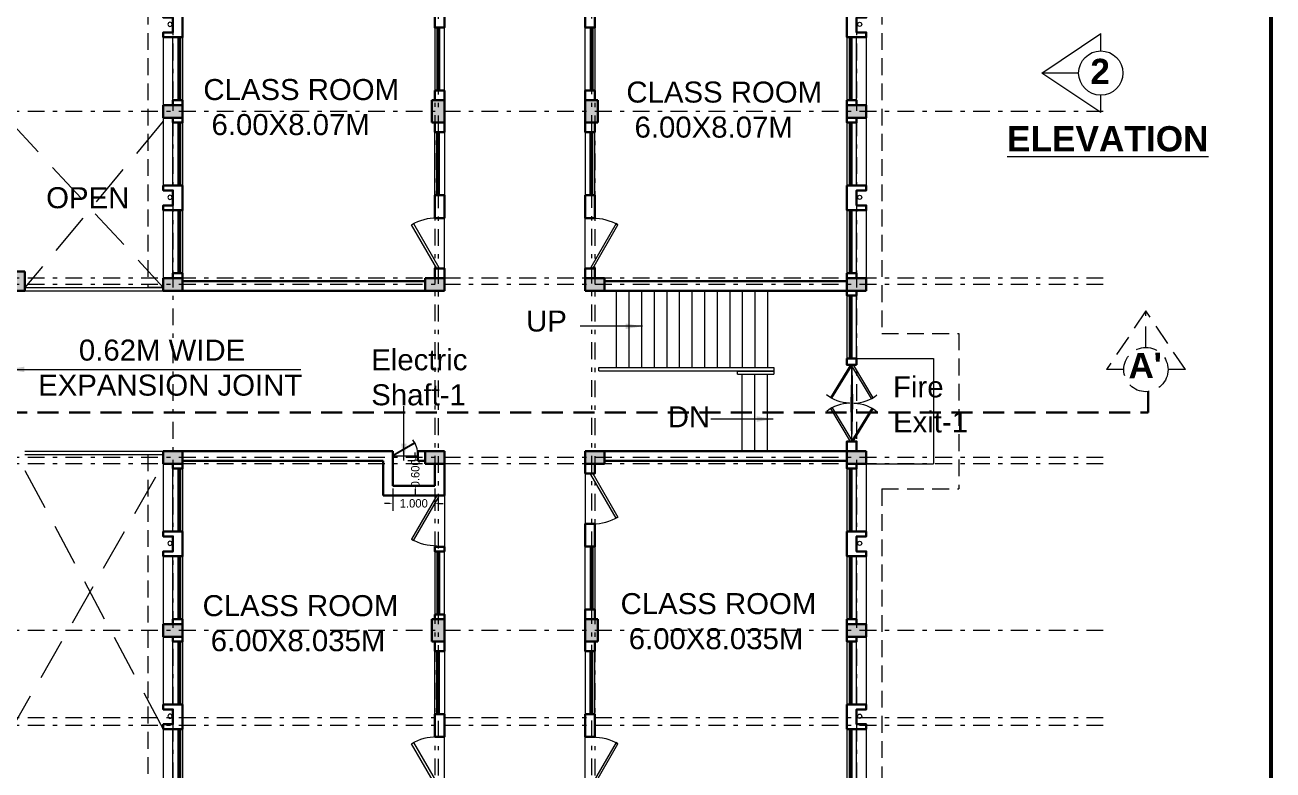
# Model space of a CAD drawing. Header units: millimetres. Extents: x 3614 to 12428, y -844 to 6844.
# Drawn here: x 5482.56 to 5512.27, y -330.17 to -312.44 of the extents above; entities that cross this region are included whole.
import ezdxf

# ---------------------------------------------------------------- set-up
doc = ezdxf.new("R2010")
doc.units = ezdxf.units.MM
doc.header["$LTSCALE"] = 40
doc.header["$MEASUREMENT"] = 0
doc.header["$PDMODE"] = 32
doc.header["$PDSIZE"] = 0.02
for name, pattern in [('DASHDOT', [1, 0.5, -0.25, 0, -0.25]), ('DASHED', [0.75, 0.5, -0.25]), ('DASHED2', [0.375, 0.25, -0.125])]:
    doc.linetypes.add(name, pattern=pattern)
doc.layers.get('0').update_dxf_attribs({"linetype": 'CONTINUOUS', "lineweight": 20})
doc.layers.get('Defpoints').update_dxf_attribs({"linetype": 'CONTINUOUS', "lineweight": 20})
for name, color, linetype, lineweight in [('CLL LEV.', 15, 'CONTINUOUS', 18), ('Column', 252, 'CONTINUOUS', 30), ('Column Hatch', 253, 'CONTINUOUS', 13), ('Dim', 220, 'CONTINUOUS', 15), ('Door', 54, 'CONTINUOUS', 18), ('Fixture', 44, 'CONTINUOUS', 15), ('GRID', 134, 'DASHDOT', 13), ('Hidden', 30, 'DASHED', 18), ('Railing', 23, 'CONTINUOUS', 18), ('RAMP', 213, 'CONTINUOUS', 15), ('Section', 72, 'DASHED2', 30), ('Stair', 1, 'CONTINUOUS', 15), ('TEXT', 7, 'CONTINUOUS', 20), ('Ventilator', 6, 'DASHED', 18), ('Wall', 7, 'CONTINUOUS', 30), ('Window', 150, 'CONTINUOUS', 15), ('Window-Wall', 7, 'CONTINUOUS', 18)]:
    doc.layers.add(name, color=color, linetype=linetype, lineweight=lineweight)
doc.styles.add('L120', font='simplex.shx', dxfattribs={"height": 1})
doc.styles.get("Standard").update_dxf_attribs({"font": 'txt.shx', "height": 0.03937})
doc.styles.add('Tabrej', font='GOTHIC.TTF')
doc.styles.add('Tabrej.', font='GOTHIC.TTF', dxfattribs={"height": 1})
doc.dimstyles.new('DIMEN', dxfattribs={"dimtxt": 0.2, "dimasz": 0.25, "dimexe": 0.18, "dimexo": 0.0625, "dimgap": 0.09, "dimtad": 0, "dimdec": 3, "dimzin": 0, "dimdsep": 46, "dimtxsty": 'Tabrej', "dimcen": 0, "dimclrd": 256, "dimclre": 256, "dimclrt": 7, "dimadec": 0, "dimazin": 0, "dimtfac": 1, "dimtdec": 3, "dimtofl": 0, "dimtmove": 0, "dimatfit": 1, "dimfxl": 0, "dimtolj": 1, "dimtzin": 0, "dimlwd": -1, "dimlwe": -1, "dimarcsym": 0})
doc.dimstyles.get("Standard").update_dxf_attribs({"dimtxt": 0.18, "dimasz": 0.18, "dimexe": 0.18, "dimexo": 0.0625, "dimgap": 0.09, "dimtad": 0, "dimtih": 1, "dimtoh": 1, "dimdec": 4, "dimzin": 0, "dimdsep": 46, "dimtxsty": 'Standard', "dimcen": 0.09, "dimadec": 0, "dimazin": 0, "dimtfac": 1, "dimtdec": 4, "dimtofl": 0, "dimtmove": 0, "dimatfit": 3, "dimfxl": 0, "dimtolj": 1, "dimtzin": 0, "dimarcsym": 0})

# ---------------------------------------------------------------- blocks, each defined once
blk = doc.blocks.new('COLUMN 546')
at = {"layer": 'Column Hatch'}
h = blk.add_hatch(color=0, dxfattribs=at)
h.dxf.hatch_style = 1
h.paths.add_polyline_path([(0, 0), (0.3, 0), (0.3, 0.46), (0, 0.46)])
at = {"layer": 'Column'}
for p, q in [((0.3, 0.46), (0, 0.46)), ((0, 0.46), (0, 0)), ((0.3, 0), (0.3, 0.46)), ((0, 0), (0.3, 0))]:
    blk.add_line(p, q, dxfattribs=at)
blk = doc.blocks.new('Door - Left Hung 36 in.')
at = {"layer": 'Door'}
blk.add_line((0.8, -1.3), (35.9, -1.3), dxfattribs=at)
blk.add_lwpolyline([(0.8, -1.3), (0, 0), (31.2, 18), (31.9, 16.7)], close=True, dxfattribs=at)
blk.add_arc((0, 0), 36, 0, 37.3101, dxfattribs=at)
blk = doc.blocks.new('VENT 2')
at = {"layer": 'Ventilator', "linetype": 'Continuous', "ltscale": 0.02}
for p, q in [((0, 0.182), (1.5, 0.182)), ((0, 0.152), (1.5, 0.152))]:
    blk.add_line(p, q, dxfattribs=at)
at = {"layer": 'Window-Wall'}
for p, q in [((0, 0.23), (1.5, 0.23)), ((0, 0), (0, 0.23)), ((0, 0.115), (1.5, 0.115)), ((1.5, 0), (0, 0)), ((1.5, 0.23), (1.5, 0))]:
    blk.add_line(p, q, dxfattribs=at)
blk = doc.blocks.new('*U18')
for p, q in [((0, 0), (0, -6)), ((40, 0), (40, -6))]:
    blk.add_line(p, q)
blk.add_lwpolyline([(0, 0), (34.64, 20), (35.52, 18.48), (0.87, -1.52)], close=True)
blk.add_arc((0, 0), 40, 0, 30)
blk = doc.blocks.new('DOOR1')
at = {"layer": 'Door'}
blk.add_line((0, 0), (1.2, 0), dxfattribs=at)
at = {"layer": 'Door', "xscale": 0.0300000000000013, "yscale": 0.0300000000000013, "zscale": 0.0300000000000013}
blk.add_blockref('*U18', (0, 0.18), dxfattribs=at)
blk = doc.blocks.new('class 1')
at = {"layer": 'Wall'}
for points in [[(0.23, -0.035), (0, -0.035), (0, -0.265), (0.23, -0.265), (0.23, -0.035)], [(0.23, -1.465), (0, -1.465), (0, -2.005), (0.23, -2.005), (0.23, -1.465)], [(0.23, -3.505), (0, -3.505), (0, -3.735), (0.23, -3.735), (0.23, -3.505)]]:
    blk.add_lwpolyline(points, dxfattribs=at)
at = {"layer": 'Wall', "rotation": 270}
for name, p in [('DOOR1', (0, -0.265)), ('VENT 2', (0, -2.005))]:
    blk.add_blockref(name, p, dxfattribs=at)
blk = doc.blocks.new('WINDOW 1')
at = {"layer": 'CLL LEV.'}
for p, q in [((-0.115, -0.23), (-0.115, -0.46)), ((1.615, -0.23), (1.615, -0.46)), ((-0.115, -0.46), (1.615, -0.46))]:
    blk.add_line(p, q, dxfattribs=at)
at = {"layer": 'Window'}
for p, q in [((0, -0.051), (1.5, -0.051)), ((0, -0.081), (1.5, -0.081))]:
    blk.add_line(p, q, dxfattribs=at)
at = {"layer": 'Window-Wall'}
for p, q in [((0, 0), (1.5, 0)), ((0, -0.23), (0, 0)), ((1.5, 0), (1.5, -0.23)), ((0, -0.115), (1.5, -0.115)), ((1.5, -0.23), (0, -0.23))]:
    blk.add_line(p, q, dxfattribs=at)
blk = doc.blocks.new('SHAFT2')
at = {"layer": 'Fixture'}
blk.add_circle((0.302, 0.307), 0.05, dxfattribs=at)
at = {"layer": 'Wall'}
blk.add_lwpolyline([(0, 0.585), (0.46, 0.585), (0.46, 0.47), (0.23, 0.47), (0.23, 0.115), (0.46, 0.115), (0.46, 0), (0, 0), (0, 0.585)], dxfattribs=at)
blk = doc.blocks.new('COLM 530')
at = {"layer": 'Column Hatch'}
h = blk.add_hatch(color=0, dxfattribs=at)
h.dxf.hatch_style = 1
h.paths.add_polyline_path([(5443.518, -633.795), (5443.218, -633.795), (5443.218, -634.325), (5443.518, -634.325)])
at = {"layer": 'Column'}
for p, q in [((5443.518, -633.795), (5443.218, -633.795)), ((5443.218, -633.795), (5443.218, -634.325)), ((5443.518, -634.325), (5443.518, -633.795)), ((5443.218, -634.325), (5443.518, -634.325))]:
    blk.add_line(p, q, dxfattribs=at)
blk = doc.blocks.new('*D647')
at = {"layer": 'Defpoints', "color": 0, "ltscale": 0.05, "transparency": 16777216}
for p in [(5491.918, -294.581), (5491.855, -295.181), (5491.918, -295.181)]:
    blk.add_point(p, dxfattribs=at)
at = {"layer": 'Dim', "ltscale": 0.05, "transparency": 16777216}
for p, q in [((5491.855, -294.581), (5491.675, -294.581)), ((5491.855, -294.481), (5491.855, -294.381)), ((5491.855, -295.181), (5491.675, -295.181)), ((5491.855, -295.281), (5491.855, -295.381))]:
    blk.add_line(p, q, dxfattribs=at)
for points in [[(5491.838, -294.481), (5491.872, -294.481), (5491.855, -294.581)], [(5491.838, -295.281), (5491.872, -295.281), (5491.855, -295.181)]]:
    blk.add_solid(points, dxfattribs=at)
at = {"layer": 'Dim', "color": 7, "ltscale": 0.05, "transparency": 16777216, "insert": (5491.855, -294.881), "char_height": 0.2, "attachment_point": 5, "rotation": 90, "style": 'Tabrej'}
blk.add_mtext('\\A1;0.600', dxfattribs=at)
blk = doc.blocks.new('*D648')
at = {"layer": 'Defpoints', "color": 0, "ltscale": 0.05, "transparency": 16777216}
for p in [(5491.318, -295.181), (5492.318, -295.181), (5492.318, -295.595)]:
    blk.add_point(p, dxfattribs=at)
at = {"layer": 'Dim', "ltscale": 0.05, "transparency": 16777216}
for p, q in [((5491.318, -295.244), (5491.318, -295.775)), ((5492.318, -295.244), (5492.318, -295.775)), ((5491.218, -295.595), (5491.118, -295.595)), ((5492.418, -295.595), (5492.518, -295.595))]:
    blk.add_line(p, q, dxfattribs=at)
for points in [[(5491.218, -295.578), (5491.218, -295.612), (5491.318, -295.595)], [(5492.418, -295.578), (5492.418, -295.612), (5492.318, -295.595)]]:
    blk.add_solid(points, dxfattribs=at)
at = {"layer": 'Dim', "color": 7, "ltscale": 0.05, "transparency": 16777216, "insert": (5491.818, -295.595), "char_height": 0.2, "attachment_point": 5, "style": 'Tabrej'}
blk.add_mtext('\\A1;1.000', dxfattribs=at)
blk = doc.blocks.new('GRID TY6')
at = {"layer": 'GRID', "lineweight": 18, "ltscale": 0.02}
for p, q in [((5486.0878, -290.0307), (5486.0878, -340.9309)), ((5502.3578, -290.0307), (5502.3578, -340.9309)), ((5492.3178, -291.7377), (5492.3178, -340.9309)), ((5492.3978, -291.7443), (5492.3978, -340.9309)), ((5496.0478, -291.7377), (5496.0478, -340.9309)), ((5496.1278, -291.7443), (5496.1278, -340.9309)), ((5508.2295, -312.3456), (5432.7255, -312.3456)), ((5508.2295, -316.3106), (5433.2737, -316.3106)), ((5508.2295, -316.4606), (5433.2827, -316.4606)), ((5508.2295, -320.5756), (5433.2737, -320.5756)), ((5508.2295, -320.7256), (5433.2827, -320.7256)), ((5508.2295, -324.6906), (5432.7255, -324.6906)), ((5508.2295, -326.9556), (5433.2454, -326.9556)), ((5508.2295, -326.7706), (5433.2737, -326.7706))]:
    blk.add_line(p, q, dxfattribs=at)
blk = doc.blocks.new('drt')
at = {"layer": 'TEXT', "ltscale": 0.05}
for p, q in [((86.231, 2.02), (87.63, 2.959)), ((87.63, 2.546), (87.63, 2.959)), ((87.104, 2.02), (86.231, 2.02)), ((87.63, 1.082), (86.231, 2.02)), ((87.63, 1.082), (87.63, 1.494))]:
    blk.add_line(p, q, dxfattribs=at)
blk.add_circle((87.63, 2.02), 0.526, dxfattribs=at)
at = {"layer": 'TEXT', "char_height": 0.6, "attachment_point": 1, "style": 'Tabrej.'}
for s, insert in [('{\\fArial|b1|i0|c0|p34;2}', (87.382, 2.358)), ('{\\fArial|b1|i0|c0|p34;\\LELEVATION }', (85.399, 0.756))]:
    blk.add_mtext_dynamic_manual_height_columns(s, width=20.54056, gutter_width=5, heights=[0], dxfattribs=dict(at, insert=insert))
blk = doc.blocks.new('BDHVBFH')
at = {"layer": 'Section', "color": 7, "linetype": 'ByBlock', "lineweight": 20, "ltscale": 0.05}
for p, q in [((5432.399, -574.787), (5431.461, -576.186)), ((5432.399, -575.66), (5432.399, -574.787)), ((5433.338, -576.186), (5432.399, -574.787)), ((5431.873, -576.186), (5431.461, -576.186)), ((5433.338, -576.186), (5432.925, -576.186))]:
    blk.add_line(p, q, dxfattribs=at)
blk.add_circle((5432.399, -576.186), 0.526, dxfattribs=at)
blk = doc.blocks.new('SEC AA')
at = {"layer": 'Section', "ltscale": 0.05}
for p, q in [((5509.295, -321.664), (5509.295, -321.164)), ((5428.116, -321.664), (5509.295, -321.664))]:
    blk.add_line(p, q, dxfattribs=at)
at = {"layer": 'Section'}
blk.add_blockref('BDHVBFH', (76.844, 255.545), dxfattribs=at)
at = {"layer": 'Section', "insert": (5508.818, -320.249), "char_height": 0.6, "attachment_point": 1, "rotation": 1.0017, "style": 'Tabrej'}
blk.add_mtext_dynamic_manual_height_columns("{\\fArial|b1|i0|c0|p34;A'}", width=20.54056, gutter_width=5, heights=[0], dxfattribs=at)
blk = doc.blocks.new('PORCH')
at = {"layer": 'RAMP', "ltscale": 0.05}
for p, q in [((-117.091, 51.925), (-118.753, 51.925)), ((-117.621, 47.963), (-118.753, 51.925)), ((-111.611, 51.925), (-109.95, 51.925)), ((-111.081, 47.963), (-109.95, 51.925)), ((-111.081, 47.963), (-111.081, 51.924)), ((-118.268, 47.672), (-120.007, 51.401)), ((-110.435, 47.672), (-108.696, 51.401)), ((-121.063, 50.832), (-119.218, 47.655)), ((-121.063, 50.832), (-118.998, 47.275)), ((-107.64, 50.832), (-109.704, 47.275)), ((-107.64, 50.832), (-109.484, 47.655)), ((-122.008, 50.207), (-119.651, 46.841)), ((-106.695, 50.207), (-109.051, 46.841)), ((-122.919, 49.483), (-120.28, 46.338)), ((-105.784, 49.483), (-108.422, 46.338)), ((-123.76, 48.681), (-120.861, 45.782)), ((-104.942, 48.681), (-107.842, 45.782)), ((-124.363, 48.008), (-121.227, 45.373)), ((-117.621, 47.963), (-117.091, 47.963)), ((-111.081, 47.963), (-111.611, 47.963)), ((-104.339, 48.008), (-107.475, 45.373)), ((-124.803, 47.452), (-121.596, 44.906)), ((-103.899, 47.452), (-107.107, 44.906)), ((-125.164, 46.944), (-121.859, 44.529)), ((-103.538, 46.944), (-106.843, 44.529)), ((-125.513, 46.397), (-122.09, 44.161)), ((-103.189, 46.397), (-106.613, 44.161)), ((-125.807, 45.886), (-122.27, 43.844)), ((-102.895, 45.886), (-106.433, 43.844))]:
    blk.add_line(p, q, dxfattribs=at)
at = {"layer": 'RAMP'}
blk.add_line((-117.621, 47.963), (-117.621, 51.924), dxfattribs=at)
at = {"layer": 'RAMP', "ltscale": 0.05}
for centre, radius, start, end in [((-114.351, 39.644), 13.046, 109.7167, 151.414), ((-114.351, 39.644), 13.046, 28.586, 70.2833), ((-114.34, 39.558), 9.014, 111.3484, 151.6118), ((-114.363, 39.558), 9.014, 28.3882, 68.6516)]:
    blk.add_arc(centre, radius, start, end, dxfattribs=at)
at = {"layer": 'Stair'}
for p, q in [((-117.091, 51.925), (-117.091, 47.965)), ((-111.611, 47.965), (-111.611, 51.925)), ((-117.091, 47.965), (-111.611, 47.965))]:
    blk.add_line(p, q, dxfattribs=at)
at = {"layer": 'Wall'}
blk.add_line((-117.091, 47.965), (-117.091, 47.965), dxfattribs=at)
at = {"layer": 'Wall', "char_height": 0.6, "attachment_point": 1, "style": 'Tabrej.'}
for s, insert in [('{\\fArial|b0|i0|c0|p34;DN}', (-118.914, 50.866)), ('{\\fArial|b0|i0|c0|p34;PORCH}', (-115.95, 50.461)), ('{\\fArial|b0|i0|c0|p34;UP}', (-104.6, 44.625))]:
    blk.add_mtext_dynamic_manual_height_columns(s, width=2.98657, gutter_width=5, heights=[0], dxfattribs=dict(at, insert=insert))
at = {"layer": 'Dim'}
for points, override in [([(-121.186, 48.292), (-118.977, 49.992)], {"dimscale": 40, "dimtxt": 1, "dimasz": 0.02, "dimdec": 2, "dimpost": "'", "dimtxsty": 'L120', "dimtdec": 2, "dimarcsym": 1}), ([(-106.34, 47.176), (-104.357, 44.813)], {"dimscale": 40, "dimtxt": 1, "dimasz": 0.02, "dimgap": 0.09, "dimtad": 0, "dimdec": 2, "dimpost": "'", "dimtxsty": 'L120', "dimtdec": 2, "dimarcsym": 1})]:
    blk.add_leader(points, dimstyle='Standard', override=override, dxfattribs=at)
blk = doc.blocks.new('NEW BILDING')
at = {"ltscale": 0.05}
blk.add_line((5491.3178, -295.1811), (5492.3178, -295.1811), dxfattribs=at)
at = {"layer": 'Door'}
blk.add_line((5502.2428, -294.1211), (5502.2428, -292.3011), dxfattribs=at)
at = {"layer": 'Hidden', "ltscale": 0.02}
for p, q in [((5485.4879, -282.0061), (5485.4879, -290.4561)), ((5502.9578, -282.0061), (5502.9578, -291.5511)), ((5485.8578, -290.4561), (5485.4879, -290.4561)), ((5502.9578, -291.5511), (5504.7878, -291.5511)), ((5504.7878, -291.5511), (5504.7878, -295.2511)), ((5485.4878, -294.4311), (5485.4878, -310.8111)), ((5502.9578, -295.2511), (5502.9578, -310.8111)), ((5502.9578, -295.2511), (5504.7878, -295.2511))]:
    blk.add_line(p, q, dxfattribs=at)
at = {"layer": 'Hidden', "ltscale": 0.05}
blk.add_line((5485.4878, -294.4311), (5485.7493, -294.4311), dxfattribs=at)
at = {"layer": 'Railing', "linetype": 'ByBlock', "ltscale": 0.05}
for p, q in [((5482.5648, -290.4561), (5485.8578, -290.4561)), ((5482.5648, -290.5361), (5485.8578, -290.5361)), ((5496.2228, -292.3661), (5500.3878, -292.3661)), ((5496.2228, -292.4411), (5496.2228, -292.3661)), ((5496.2228, -292.4411), (5500.3878, -292.4411)), ((5499.5228, -292.5211), (5499.5228, -292.4461)), ((5499.5228, -292.4461), (5500.3878, -292.4461)), ((5499.5228, -292.5211), (5500.3878, -292.5211)), ((5500.3878, -292.3661), (5500.3878, -292.4411)), ((5500.3878, -292.4461), (5500.3878, -292.5211)), ((5482.5648, -294.3511), (5485.8578, -294.3511)), ((5482.5648, -294.4311), (5485.8578, -294.4311))]:
    blk.add_line(p, q, dxfattribs=at)
at = {"layer": 'Stair', "ltscale": 0.05}
for p, q in [((5496.6378, -290.5361), (5496.6378, -292.3661)), ((5496.9378, -290.5361), (5496.9378, -292.3661)), ((5497.2378, -290.5361), (5497.2378, -292.3661)), ((5497.5378, -290.5361), (5497.5378, -292.3661)), ((5497.8378, -290.5361), (5497.8378, -292.3661)), ((5498.1378, -290.5361), (5498.1378, -292.3661)), ((5498.4378, -290.5361), (5498.4378, -292.3661)), ((5498.7378, -290.5361), (5498.7378, -292.3661)), ((5499.0378, -290.5361), (5499.0378, -292.3661)), ((5499.3378, -290.5361), (5499.3378, -292.3661)), ((5499.6378, -290.5361), (5499.6378, -292.3661)), ((5499.9378, -290.5361), (5499.9378, -292.3661)), ((5500.2378, -290.5361), (5500.2378, -292.3661)), ((5502.3578, -292.1511), (5504.1878, -292.1511)), ((5504.1878, -292.1511), (5504.1878, -294.6511)), ((5499.6378, -294.3511), (5499.6378, -292.5211)), ((5499.9378, -294.3511), (5499.9378, -292.5211)), ((5500.2378, -294.3511), (5500.2378, -292.5211)), ((5502.5878, -294.6511), (5504.1878, -294.6511))]:
    blk.add_line(p, q, dxfattribs=at)
at = {"layer": 'Wall'}
for p, q in [((5492.0878, -290.3061), (5486.3178, -290.3061)), ((5496.3578, -290.3061), (5502.1278, -290.3061)), ((5492.0878, -290.5361), (5486.3178, -290.5361)), ((5496.3578, -290.5361), (5502.1278, -290.5361)), ((5491.0417, -294.3511), (5486.3178, -294.3511)), ((5490.9728, -294.3511), (5491.3178, -294.3511)), ((5491.3178, -295.1811), (5491.3178, -294.3511)), ((5491.9178, -294.3511), (5492.0878, -294.3511)), ((5491.9178, -294.3511), (5491.9178, -294.5811)), ((5496.3578, -294.3511), (5502.1278, -294.3511)), ((5491.0878, -294.5811), (5486.3178, -294.5811)), ((5491.0878, -295.4111), (5491.0878, -294.5811)), ((5491.9178, -294.5811), (5492.0878, -294.5811)), ((5492.3178, -294.6511), (5492.3178, -295.1811)), ((5492.5478, -295.4111), (5492.5478, -294.6511)), ((5496.3578, -294.5811), (5502.1278, -294.5811)), ((5491.3178, -295.1811), (5492.3178, -295.1811)), ((5491.0878, -295.4111), (5492.3178, -295.4111)), ((5492.3178, -295.4111), (5492.5478, -295.4111))]:
    blk.add_line(p, q, dxfattribs=at)
for points in [[(5486.0878, -286.1211), (5486.0878, -286.0061), (5486.3178, -286.0061), (5486.3178, -286.1211), (5486.0878, -286.1211)], [(5502.3578, -286.1211), (5502.3578, -286.0061), (5502.1278, -286.0061), (5502.1278, -286.1211), (5502.3578, -286.1211)], [(5486.0878, -286.4211), (5486.0878, -286.5361), (5486.3178, -286.5361), (5486.3178, -286.4211), (5486.0878, -286.4211)], [(5486.0878, -286.5361), (5486.0878, -286.4211), (5486.3178, -286.4211), (5486.3178, -286.5361), (5486.0878, -286.5361)], [(5502.3578, -286.4211), (5502.3578, -286.5361), (5502.1278, -286.5361), (5502.1278, -286.4211), (5502.3578, -286.4211)], [(5502.3578, -286.5361), (5502.3578, -286.4211), (5502.1278, -286.4211), (5502.1278, -286.5361), (5502.3578, -286.5361)], [(5486.0878, -290.2361), (5486.0878, -290.1211), (5486.3178, -290.1211), (5486.3178, -290.2361), (5486.0878, -290.2361)], [(5502.3578, -290.2361), (5502.3578, -290.1211), (5502.1278, -290.1211), (5502.1278, -290.2361), (5502.3578, -290.2361)], [(5502.3578, -290.6511), (5502.3578, -290.5361), (5502.1278, -290.5361), (5502.1278, -290.6511), (5502.3578, -290.6511)], [(5502.3578, -292.3011), (5502.3578, -292.1511), (5502.1278, -292.1511), (5502.1278, -292.3011), (5502.3578, -292.3011)], [(5502.3578, -294.3511), (5502.3578, -294.1211), (5502.1278, -294.1211), (5502.1278, -294.3511), (5502.3578, -294.3511)], [(5486.0878, -294.6511), (5486.0878, -294.7661), (5486.3178, -294.7661), (5486.3178, -294.6511), (5486.0878, -294.6511)], [(5486.0878, -294.7661), (5486.0878, -294.6511), (5486.3178, -294.6511), (5486.3178, -294.7661), (5486.0878, -294.7661)], [(5502.3578, -294.6511), (5502.3578, -294.7661), (5502.1278, -294.7661), (5502.1278, -294.6511), (5502.3578, -294.6511)], [(5502.3578, -294.7661), (5502.3578, -294.6511), (5502.1278, -294.6511), (5502.1278, -294.7661), (5502.3578, -294.7661)], [(5492.3178, -296.6261), (5492.5478, -296.6261), (5492.5478, -296.7369), (5492.3178, -296.7369), (5492.3178, -296.6261)], [(5486.0878, -298.4661), (5486.0878, -298.3511), (5486.3178, -298.3511), (5486.3178, -298.4661), (5486.0878, -298.4661)], [(5502.3578, -298.4661), (5502.3578, -298.3511), (5502.1278, -298.3511), (5502.1278, -298.4661), (5502.3578, -298.4661)], [(5486.0878, -298.7661), (5486.0878, -298.8811), (5486.3178, -298.8811), (5486.3178, -298.7661), (5486.0878, -298.7661)], [(5486.0878, -298.8811), (5486.0878, -298.7661), (5486.3178, -298.7661), (5486.3178, -298.8811), (5486.0878, -298.8811)], [(5502.3578, -298.7661), (5502.3578, -298.8811), (5502.1278, -298.8811), (5502.1278, -298.7661), (5502.3578, -298.7661)], [(5502.3578, -298.8811), (5502.3578, -298.7661), (5502.1278, -298.7661), (5502.1278, -298.8811), (5502.3578, -298.8811)]]:
    blk.add_lwpolyline(points, dxfattribs=at)
blk.add_lwpolyline([(5492.3178, -298.2369), (5492.5478, -298.2369), (5492.5478, -298.3519), (5492.3178, -298.3519)], close=True, dxfattribs=at)
at = {"layer": 'Window'}
for p, q in [((5502.1788, -290.6511), (5502.1788, -292.1511)), ((5502.2088, -290.6511), (5502.2088, -292.1511))]:
    blk.add_line(p, q, dxfattribs=at)
at = {"layer": 'Window-Wall', "linetype": 'DASHED', "ltscale": 0.05}
for p, q in [((5482.2028, -286.5011), (5485.8578, -290.4561)), ((5485.8578, -286.5011), (5482.5648, -290.4561)), ((5482.2028, -301.0411), (5485.8578, -294.6511)), ((5482.5648, -294.8111), (5485.8578, -300.9661))]:
    blk.add_line(p, q, dxfattribs=at)
at = {"layer": 'Window-Wall'}
for p, q in [((5502.1278, -290.6511), (5502.1278, -292.1511)), ((5502.3578, -290.6511), (5502.1278, -290.6511)), ((5502.2428, -290.6511), (5502.2428, -292.1511)), ((5502.3578, -292.1511), (5502.3578, -290.6511)), ((5502.1278, -292.1511), (5502.3578, -292.1511))]:
    blk.add_line(p, q, dxfattribs=at)
at = {"linetype": 'ByBlock', "xscale": -1}
for name, p in [('class 1', (5492.5478, -282.2711)), ('SHAFT2', (5486.3178, -284.5061)), ('SHAFT2', (5486.3178, -288.6211)), ('SHAFT2', (5486.3178, -296.8511)), ('SHAFT2', (5486.3178, -300.9661))]:
    blk.add_blockref(name, p, dxfattribs=at)
at = {"linetype": 'ByBlock'}
for p in [(5495.8978, -282.2711), (5495.8978, -294.6161)]:
    blk.add_blockref('class 1', p, dxfattribs=at)
at = {"linetype": 'ByBlock', "extrusion": (0, 0, -1), "xscale": -1, "zscale": -1}
for p in [(-5502.1278, -284.5061), (-5502.1278, -288.6211), (-5502.1278, -296.8511), (-5502.1278, -300.9661)]:
    blk.add_blockref('SHAFT2', p, dxfattribs=at)
at = {"xscale": -1}
for p in [(10935.7656, 347.7887), (10939.4156, 347.7887), (10935.7656, 335.4429), (10939.4156, 335.4429)]:
    blk.add_blockref('COLM 530', p, dxfattribs=at)
at = {"color": 7, "extrusion": (0, 0, -1), "xscale": -1, "zscale": -1, "rotation": 270}
for p in [(-5486.3178, -286.4211), (-5486.3178, -290.5361), (-5492.5478, -290.5361), (-5486.3178, -294.6511), (-5492.5478, -294.6511), (-5486.3178, -298.7661)]:
    blk.add_blockref('COLUMN 546', p, dxfattribs=at)
at = {"color": 7, "extrusion": (0, 0, -1), "zscale": -1, "rotation": 90.00000000000004}
for p in [(-5502.1278, -286.4211), (-5495.8978, -290.5361), (-5502.1278, -290.5361), (-5495.8978, -294.6511), (-5502.1278, -294.6511), (-5502.1278, -298.7661)]:
    blk.add_blockref('COLUMN 546', p, dxfattribs=at)
at = {"linetype": 'ByBlock', "rotation": 180}
for p in [(5492.5478, -290.2711), (5492.5478, -302.6161)]:
    blk.add_blockref('class 1', p, dxfattribs=at)
at = {"linetype": 'ByBlock', "xscale": -1, "rotation": 180}
for p in [(5495.8978, -290.2711), (5495.8978, -302.6161)]:
    blk.add_blockref('class 1', p, dxfattribs=at)
at = {"color": 7, "extrusion": (0, 0, -1), "zscale": -1}
blk.add_blockref('COLUMN 546', (-5482.5648, -290.5361), dxfattribs=at)
at = {"layer": 'CLL LEV.', "extrusion": (0, 0, -1), "xscale": -1, "zscale": -1, "rotation": 90}
for p in [(-5486.3178, -284.5061), (-5486.3178, -286.5361), (-5486.3178, -288.6211), (-5486.3178, -294.7661), (-5486.3178, -296.8511), (-5486.3178, -298.8811), (-5486.3178, -300.9661)]:
    blk.add_blockref('WINDOW 1', p, dxfattribs=at)
at = {"layer": 'CLL LEV.', "xscale": -1, "rotation": 90}
for p in [(5502.1278, -284.5061), (5502.1278, -286.5361), (5502.1278, -288.6211), (5502.1278, -294.7661), (5502.1278, -296.8511), (5502.1278, -298.8811), (5502.1278, -300.9661)]:
    blk.add_blockref('WINDOW 1', p, dxfattribs=at)
at = {"layer": 'Door', "extrusion": (0, 0, -1), "xscale": 0.0252777777711346, "yscale": 0.0252777777711346, "zscale": -0.0252777777711346}
for p, rotation in [((-5502.2106, -292.3014), 271.6719586428226), ((-5502.2752, -294.1213), 91.6719586420574)]:
    blk.add_blockref('Door - Left Hung 36 in.', p, dxfattribs=dict(at, rotation=rotation))
at = {"layer": 'Door', "xscale": 0.0252777777711346, "yscale": 0.0252777777711346, "zscale": 0.0252777777711346}
for p, rotation in [((5502.2753, -292.3017), 271.0643781177837), ((5502.2105, -294.121), 91.0643781185487)]:
    blk.add_blockref('Door - Left Hung 36 in.', p, dxfattribs=dict(at, rotation=rotation))
at = {"layer": 'Door', "extrusion": (0, 0, -1), "xscale": -0.0166737001802426, "yscale": 0.0166737001802426, "zscale": -0.0166737001802426}
blk.add_blockref('Door - Left Hung 36 in.', (-5491.3178, -294.4448), dxfattribs=at)
at = {"layer": 'Wall', "xscale": -1, "rotation": 90}
for name, p in [('DOOR1', (5492.5478, -295.4111)), ('VENT 2', (5492.5478, -296.7369))]:
    blk.add_blockref(name, p, dxfattribs=at)
at = {"layer": 'Window-Wall', "rotation": 0.0234957996067012}
blk.add_blockref('PORCH', (5586.1437, -352.6885), dxfattribs=at)
at = {"layer": 'TEXT', "char_height": 0.5, "attachment_point": 1, "style": 'Tabrej.'}
for s, width, insert in [('{\\fArial|b0|i0|c0|p34;CLASS ROOM\\P 6.00X8.07M}', 19.989683, (5486.8108, -285.4996)), ('{\\fArial|b0|i0|c0|p34;CLASS ROOM\\P 6.00X8.07M}', 19.989683, (5496.8784, -285.5599)), ('{\\fArial|b0|i0|c0|p34;OPEN }', 2.12175, (5483.0696, -288.0731)), ('{\\fArial|b0|i0|c0|p34;UP}', 1.50962, (5494.4924, -291.007)), ('{\\fArial|b0|i0|c0|p34;     0.62M WIDE \\PEXPANSION JOINT}', 19.989683, (5482.8783, -291.6985)), ('{\\fArial|b0|i0|c0|p34;Electric \\PShaft-1}', 19.989683, (5490.8063, -291.9284)), ('{\\fArial|b0|i0|c0|p34;Fire \\PExit-1 }', 1.50962, (5503.2245, -292.5736)), ('{\\fArial|b0|i0|c0|p34;DN}', 1.50962, (5497.8636, -293.2843)), ('{\\fArial|b0|i0|c0|p34;CLASS ROOM\\P 6.00X8.035M}', 19.989683, (5486.7924, -297.778)), ('{\\fArial|b0|i0|c0|p34;CLASS ROOM\\P 6.00X8.035M}', 19.989683, (5496.7405, -297.7302))]:
    blk.add_mtext_dynamic_manual_height_columns(s, width=width, gutter_width=5, heights=[0], dxfattribs=dict(at, insert=insert))
at = {"layer": 'Dim', "ltscale": 0.05}
dim = blk.add_linear_dim(base=(5491.8549, -295.1811), p1=(5491.9178, -294.5811), p2=(5491.9178, -295.1811), angle=90, dimstyle='DIMEN', override={"dimasz": 0.1, "dimgap": 0.5, "dimarcsym": 1}, dxfattribs=at)
dim.commit()
dim.dimension.update_dxf_attribs({"geometry": '*D647', "text_midpoint": (5491.8549, -294.8811), "dimtype": 160})
dim = blk.add_linear_dim(base=(5492.3178, -295.595), p1=(5491.3178, -295.1811), p2=(5492.3178, -295.1811), dimstyle='DIMEN', override={"dimasz": 0.1, "dimgap": 0.5, "dimarcsym": 1}, dxfattribs=at)
dim.commit()
dim.dimension.update_dxf_attribs({"geometry": '*D648', "text_midpoint": (5491.8178, -295.595), "dimtype": 160})
at = {"layer": 'TEXT'}
for points in [[(5497.2605, -291.3811), (5495.7761, -291.3811)], [(5482.1516, -292.4077), (5489.1314, -292.4077)], [(5491.5829, -294.5723), (5491.5829, -293.2859)], [(5500.3754, -293.5887), (5498.891, -293.5887)]]:
    blk.add_leader(points, dimstyle='Standard', override={"dimscale": 40, "dimasz": 0.01, "dimgap": 0.09, "dimtad": 0, "dimpost": "'", "dimtxsty": 'L120', "dimarcsym": 1}, dxfattribs=at)

msp = doc.modelspace()

# ---------------------------------------------------------------- linework, layer by layer
at = {"layer": 'Dim', "color": 1, "linetype": 'DASHDOT', "ltscale": 0.05, "const_width": 0.1}
msp.add_lwpolyline([(5482.1263, -289.9782), (5509.2186, -289.9782, -0.4142136), (5512.2186, -292.9782), (5512.2186, -340.701, -0.4142136), (5509.2186, -343.701), (5482.1263, -343.701, -0.4142136), (5479.1263, -340.701), (5479.1263, -292.9782, -0.4142136)], format="xyb", close=True, dxfattribs=at)

# ---------------------------------------------------------------- block references
msp.add_blockref('GRID TY6', (0, -2.1535))
at = {"layer": 'Section'}
msp.add_blockref('SEC AA', (0, 0), dxfattribs=at)
at = {"layer": 'Wall'}
msp.add_blockref('drt', (5420.538, -315.6044), dxfattribs=at)
at = {"layer": 'Window-Wall'}
msp.add_blockref('NEW BILDING', (0, -28.228), dxfattribs=at)

doc.saveas('drawing.dxf')
